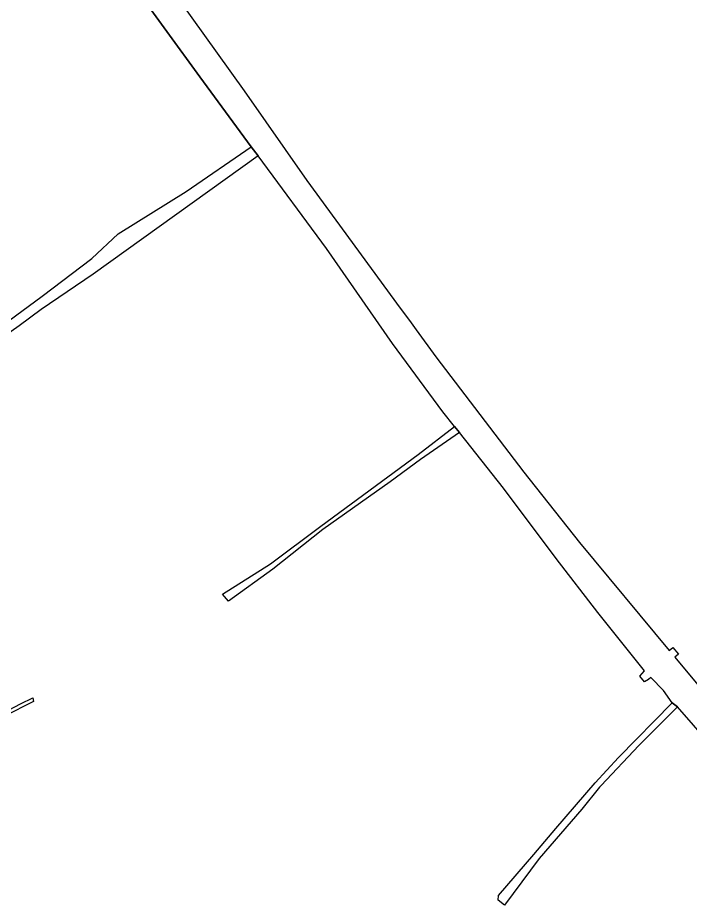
# Model space of a CAD drawing. Extents: x 548434 to 553028, y 1835329 to 1842282.
# Drawn here: x 549269 to 549654, y 1840603 to 1841110 of the extents above; entities that cross this region are included whole.
import ezdxf

# ---------------------------------------------------------------- set-up
doc = ezdxf.new("R2010")
doc.units = 0
doc.layers.add('Level 30', color=7, linetype='Continuous')

msp = doc.modelspace()

# ---------------------------------------------------------------- linework, layer by layer
at = {"layer": 'Level 30'}
for points in [[(549187.6704, 1841360.3578), (549209.07, 1841329.57), (549235.24, 1841297.09), (549252.95, 1841272.88), (549279.39, 1841235.2), (549301.38, 1841203.26), (549317.57, 1841180.2), (549346.39, 1841145.19), (549360.8, 1841121.36), (549398.77, 1841067.96), (549434.55, 1841016.72), (549487.98, 1840943.83), (549493.26, 1840936.78), (549497.13, 1840931.39), (549508.39, 1840916.08), (549558.64, 1840850.08), (549590.49, 1840810), (549641.64, 1840748.24), (549643.73, 1840750), (549646.96, 1840746.18), (549644.94, 1840744.38), (549669.5053, 1840714.8762)], [(549290.2562, 1841193.3895), (549306.26, 1841170.81), (549335.81, 1841128.05), (549373.5, 1841076.01), (549402.9103, 1841036.0562)], [(549212.77, 1841139.83), (549161.2, 1841101.22), (549129.31, 1841080.13), (549122.28, 1841075.09), (549088.42, 1841052.81), (549050.21, 1841025.48), (549053.1, 1841020.88), (549058.24, 1841013.56), (549063.47, 1841007.11), (549133.74, 1840943.69), (549161.99, 1840916.3), (549180.66, 1840899.76), (549188.33, 1840892.62), (549193.57, 1840887.06), (549196.83, 1840885.59), (549199.12, 1840885.85), (549236.71, 1840913.41), (549252.81, 1840928.12), (549283.5, 1840950.74), (549311.83, 1840972.23), (549326.86, 1840986.18), (549365.73, 1841010.52), (549402.9103, 1841036.0562)], [(549672.47, 1840686.15), (549646.47, 1840716.04), (549643.36, 1840718.24), (549638.3575, 1840725.3191), (549631.07, 1840732.75), (549629.86, 1840731.72), (549627.61, 1840730.32), (549624.87, 1840733.56), (549627.5, 1840736.52), (549600.9, 1840769.96), (549577.12, 1840800.84), (549546.98, 1840840.96), (549521.763, 1840872.7341), (549519.0767, 1840876.119), (549512.33, 1840884.62), (549483.59, 1840923.69), (549445.95, 1840977.92), (549406.7514, 1841030.8381), (549402.9103, 1841036.0562), (549373.5, 1841076.01), (549335.81, 1841128.05)], [(549402.9103, 1841036.0562), (549406.7514, 1841030.8381), (549312.65, 1840963.29), (549282.94, 1840943), (549270.26, 1840933.74), (549259.74, 1840926.19)], [(549521.763, 1840872.7341), (549499.53, 1840857.35), (549482.21, 1840844.66), (549443.77, 1840817.28), (549415.2, 1840794.71), (549389.85, 1840776.33), (549386.5, 1840780.36), (549413.9, 1840797.68), (549442.56, 1840819.25), (549498.19, 1840860.29), (549519.0767, 1840876.119), (549521.763, 1840872.7341)], [(549261.05, 1840712.44), (549271.1, 1840717.77), (549278.09, 1840721.12), (549278.406, 1840719.145), (549261.99, 1840710.674)], [(549646.47, 1840716.04), (549624.31, 1840693.94), (549602.69, 1840671.07), (549601.74, 1840670.1), (549591.76, 1840657.59), (549567.36, 1840629.32), (549547.5, 1840602.67), (549544.02, 1840605.56), (549544.21, 1840608.2), (549564.38, 1840631.65), (549576.84, 1840646.55), (549599.31, 1840672.56), (549612.59, 1840687.1), (549643.36, 1840718.24), (549646.47, 1840716.04)]]:
    msp.add_lwpolyline(points, dxfattribs=at)

doc.saveas('drawing.dxf')
